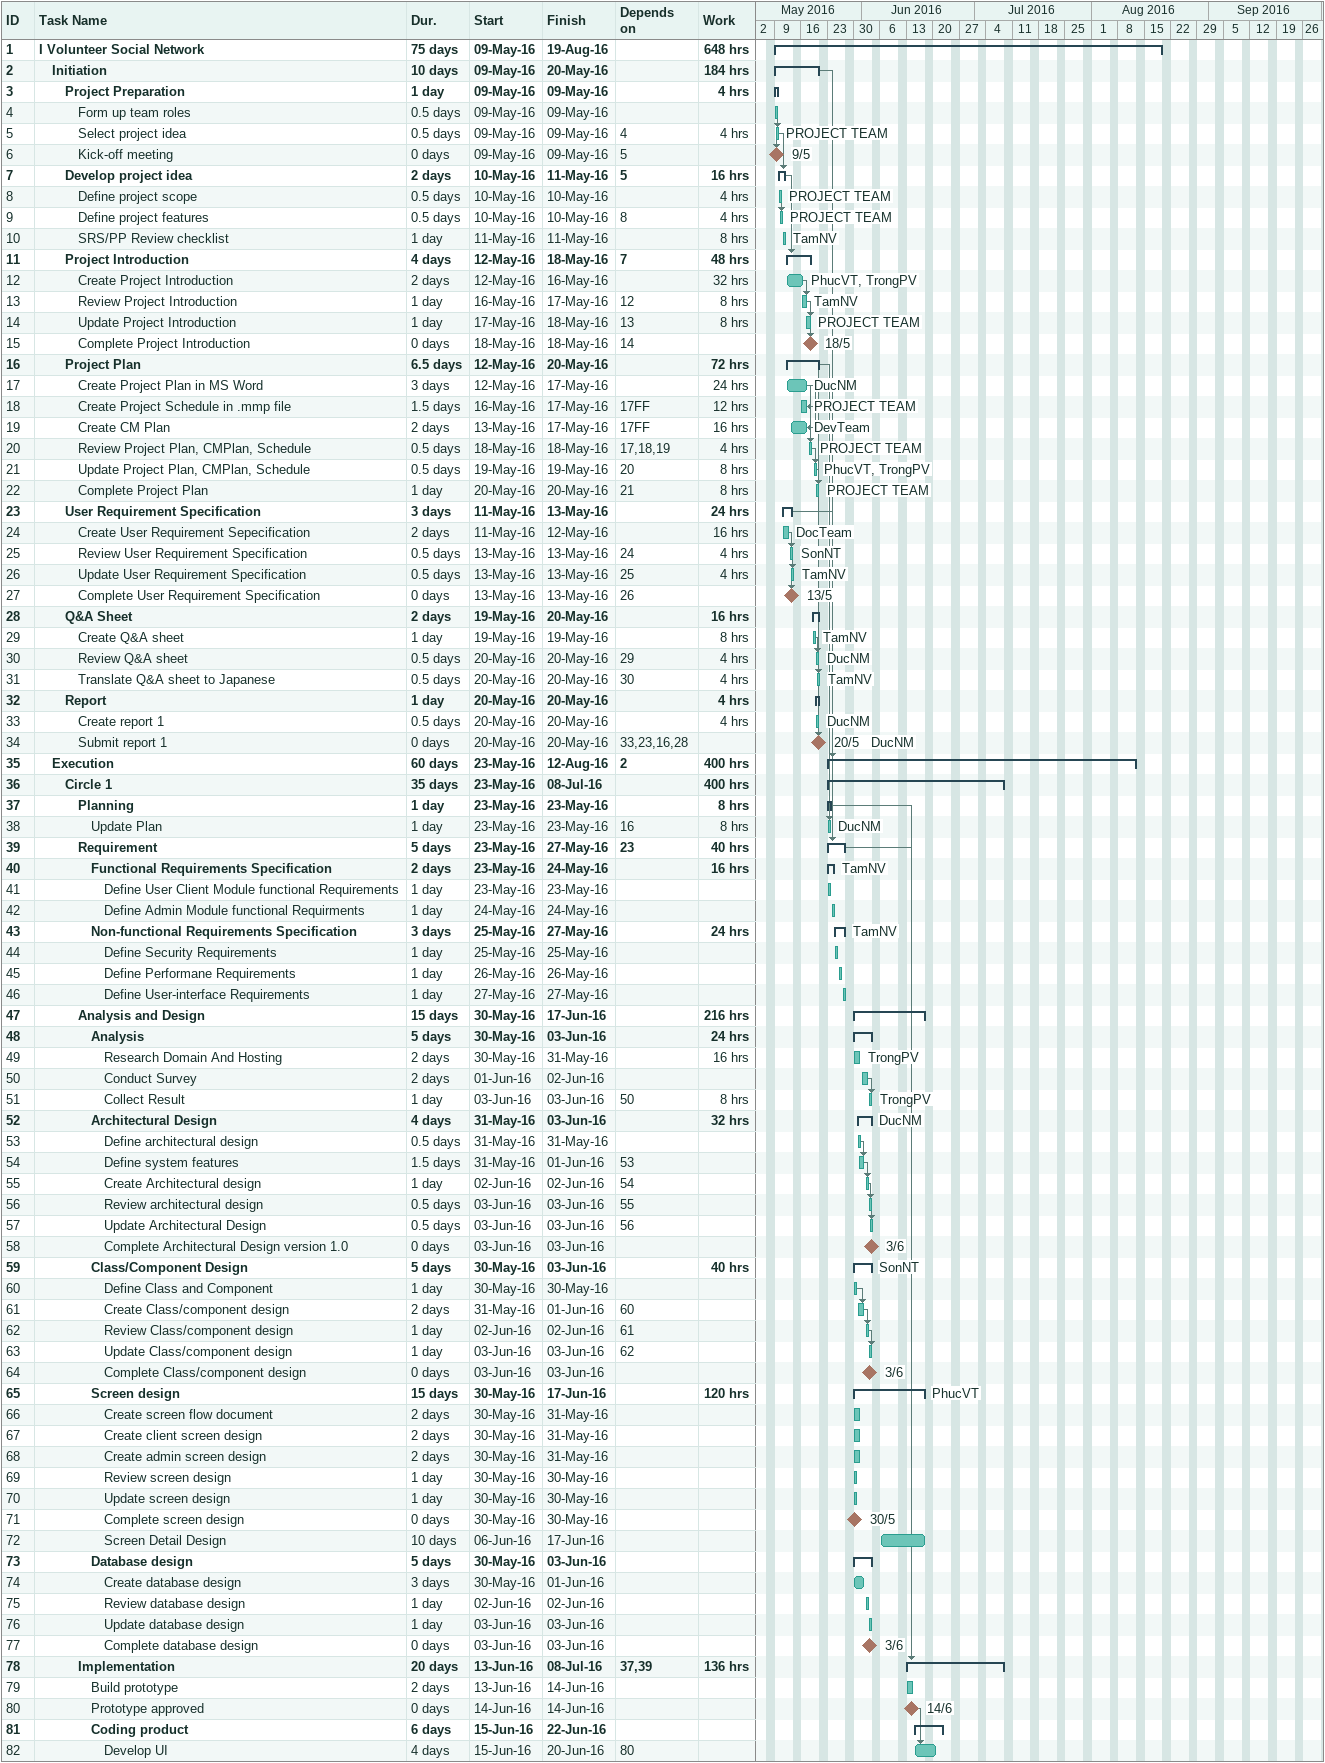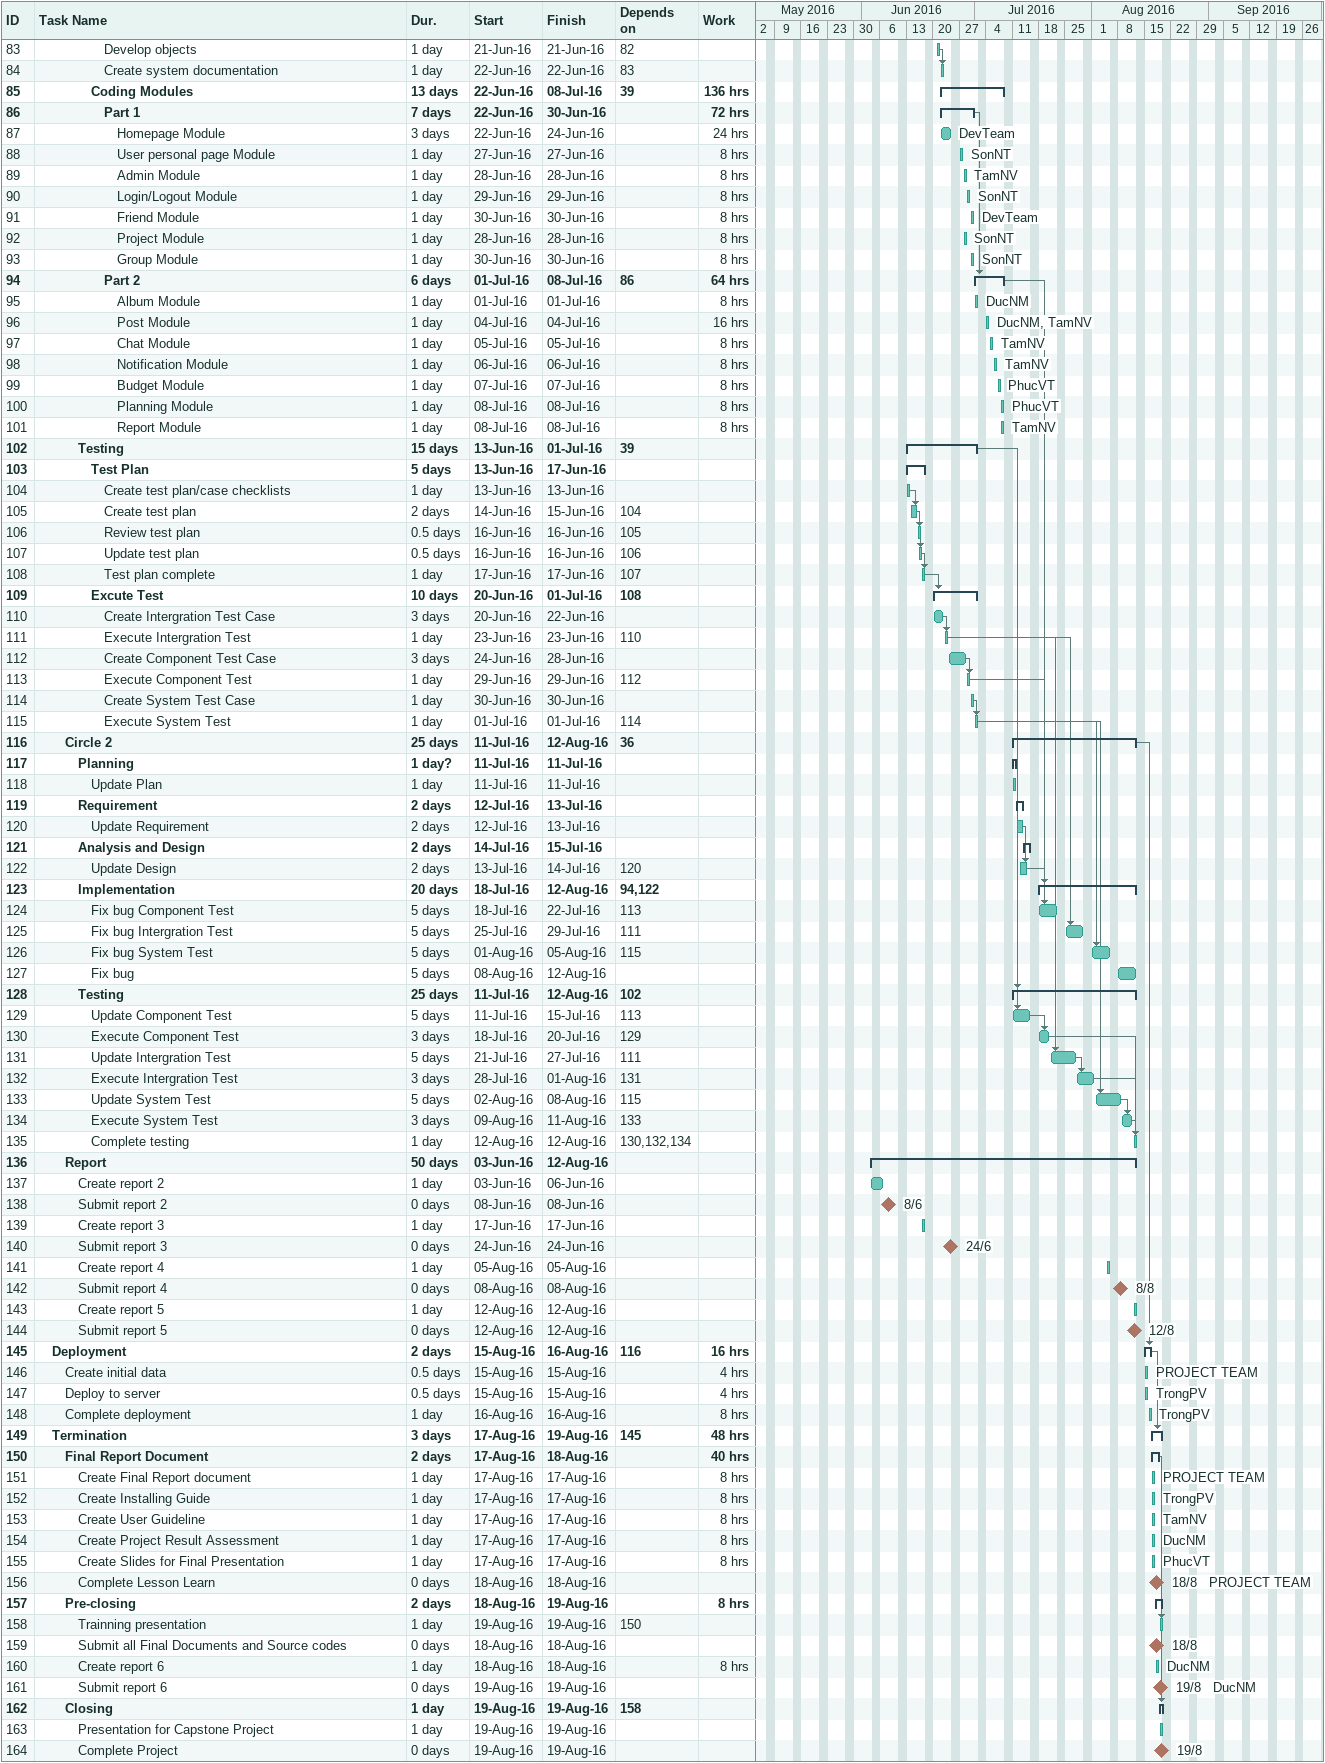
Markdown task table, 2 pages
| ID | Level | Task | Duration | Start | Finish | Predecessors | Resources | Work (h) |
|---|---|---|---|---|---|---|---|---|
| 1 | 1 | **I Volunteer Social Network** | 75d | 2016-05-09 | 2016-08-19 |  |  | 648 |
| 2 | 2 | **Initiation** | 10d | 2016-05-09 | 2016-05-20 |  |  | 184 |
| 3 | 3 | **Project Preparation** | 1d | 2016-05-09 | 2016-05-09 |  |  | 4 |
| 4 | 4 | Form up team roles | 0.5d | 2016-05-09 | 2016-05-09 |  |  |  |
| 5 | 4 | Select project idea | 0.5d | 2016-05-09 | 2016-05-09 | 4 | PROJECT TEAM | 4 |
| 6 | 4 | Kick-off meeting | 0d | 2016-05-09 | 2016-05-09 | 5 |  |  |
| 7 | 3 | **Develop project idea** | 2d | 2016-05-10 | 2016-05-11 | 5 |  | 16 |
| 8 | 4 | Define project scope | 0.5d | 2016-05-10 | 2016-05-10 |  | PROJECT TEAM | 4 |
| 9 | 4 | Define project features | 0.5d | 2016-05-10 | 2016-05-10 | 8 | PROJECT TEAM | 4 |
| 10 | 4 | SRS/PP Review checklist | 1d | 2016-05-11 | 2016-05-11 |  | TamNV | 8 |
| 11 | 3 | **Project Introduction** | 4d | 2016-05-12 | 2016-05-18 | 7 |  | 48 |
| 12 | 4 | Create Project Introduction | 2d | 2016-05-12 | 2016-05-16 |  | PhucVT, TrongPV | 32 |
| 13 | 4 | Review Project Introduction | 1d | 2016-05-16 | 2016-05-17 | 12 | TamNV | 8 |
| 14 | 4 | Update Project Introduction | 1d | 2016-05-17 | 2016-05-18 | 13 | PROJECT TEAM | 8 |
| 15 | 4 | Complete Project Introduction | 0d | 2016-05-18 | 2016-05-18 | 14 |  |  |
| 16 | 3 | **Project Plan** | 6.5d | 2016-05-12 | 2016-05-20 |  |  | 72 |
| 17 | 4 | Create Project Plan in MS Word | 3d | 2016-05-12 | 2016-05-17 |  | DucNM | 24 |
| 18 | 4 | Create Project Schedule in .mmp file | 1.5d | 2016-05-16 | 2016-05-17 | 17FF | PROJECT TEAM | 12 |
| 19 | 4 | Create CM Plan | 2d | 2016-05-13 | 2016-05-17 | 17FF | DevTeam | 16 |
| 20 | 4 | Review Project Plan, CMPlan, Schedule | 0.5d | 2016-05-18 | 2016-05-18 | 17, 18, 19 | PROJECT TEAM | 4 |
| 21 | 4 | Update Project Plan, CMPlan, Schedule | 0.5d | 2016-05-19 | 2016-05-19 | 20 | PhucVT, TrongPV | 8 |
| 22 | 4 | Complete Project Plan | 1d | 2016-05-20 | 2016-05-20 | 21 | PROJECT TEAM | 8 |
| 23 | 3 | **User Requirement Specification** | 3d | 2016-05-11 | 2016-05-13 |  |  | 24 |
| 24 | 4 | Create User Requirement Sepecification | 2d | 2016-05-11 | 2016-05-12 |  | DocTeam | 16 |
| 25 | 4 | Review User Requirement Specification | 0.5d | 2016-05-13 | 2016-05-13 | 24 | SonNT | 4 |
| 26 | 4 | Update User Requirement Specification | 0.5d | 2016-05-13 | 2016-05-13 | 25 | TamNV | 4 |
| 27 | 4 | Complete User Requirement Specification | 0d | 2016-05-13 | 2016-05-13 | 26 |  |  |
| 28 | 3 | **Q&A Sheet** | 2d | 2016-05-19 | 2016-05-20 |  |  | 16 |
| 29 | 4 | Create Q&A sheet | 1d | 2016-05-19 | 2016-05-19 |  | TamNV | 8 |
| 30 | 4 | Review Q&A sheet | 0.5d | 2016-05-20 | 2016-05-20 | 29 | DucNM | 4 |
| 31 | 4 | Translate Q&A sheet to Japanese | 0.5d | 2016-05-20 | 2016-05-20 | 30 | TamNV | 4 |
| 32 | 3 | **Report** | 1d | 2016-05-20 | 2016-05-20 |  |  | 4 |
| 33 | 4 | Create report 1 | 0.5d | 2016-05-20 | 2016-05-20 |  | DucNM | 4 |
| 34 | 4 | Submit report 1 | 0d | 2016-05-20 | 2016-05-20 | 33, 23, 16, 28 | DucNM |  |
| 35 | 2 | **Execution** | 60d | 2016-05-23 | 2016-08-12 | 2 |  | 400 |
| 36 | 3 | **Circle 1** | 35d | 2016-05-23 | 2016-07-08 |  |  | 400 |
| 37 | 4 | **Planning** | 1d | 2016-05-23 | 2016-05-23 |  |  | 8 |
| 38 | 5 | Update Plan | 1d | 2016-05-23 | 2016-05-23 | 16 | DucNM | 8 |
| 39 | 4 | **Requirement** | 5d | 2016-05-23 | 2016-05-27 | 23 |  | 40 |
| 40 | 5 | **Functional Requirements Specification** | 2d | 2016-05-23 | 2016-05-24 |  | TamNV | 16 |
| 41 | 6 | Define User Client Module functional Requirements | 1d | 2016-05-23 | 2016-05-23 |  |  |  |
| 42 | 6 | Define Admin Module functional Requirments | 1d | 2016-05-24 | 2016-05-24 |  |  |  |
| 43 | 5 | **Non-functional Requirements Specification** | 3d | 2016-05-25 | 2016-05-27 |  | TamNV | 24 |
| 44 | 6 | Define Security Requirements | 1d | 2016-05-25 | 2016-05-25 |  |  |  |
| 45 | 6 | Define Performane Requirements | 1d | 2016-05-26 | 2016-05-26 |  |  |  |
| 46 | 6 | Define User-interface Requirements | 1d | 2016-05-27 | 2016-05-27 |  |  |  |
| 47 | 4 | **Analysis and Design** | 15d | 2016-05-30 | 2016-06-17 |  |  | 216 |
| 48 | 5 | **Analysis** | 5d | 2016-05-30 | 2016-06-03 |  |  | 24 |
| 49 | 6 | Research Domain And Hosting | 2d | 2016-05-30 | 2016-05-31 |  | TrongPV | 16 |
| 50 | 6 | Conduct Survey | 2d | 2016-06-01 | 2016-06-02 |  |  |  |
| 51 | 6 | Collect Result | 1d | 2016-06-03 | 2016-06-03 | 50 | TrongPV | 8 |
| 52 | 5 | **Architectural Design** | 4d | 2016-05-31 | 2016-06-03 |  | DucNM | 32 |
| 53 | 6 | Define architectural design | 0.5d | 2016-05-31 | 2016-05-31 |  |  |  |
| 54 | 6 | Define system features | 1.5d | 2016-05-31 | 2016-06-01 | 53 |  |  |
| 55 | 6 | Create Architectural design | 1d | 2016-06-02 | 2016-06-02 | 54 |  |  |
| 56 | 6 | Review architectural design | 0.5d | 2016-06-03 | 2016-06-03 | 55 |  |  |
| 57 | 6 | Update Architectural Design | 0.5d | 2016-06-03 | 2016-06-03 | 56 |  |  |
| 58 | 6 | Complete Architectural Design version 1.0 | 0d | 2016-06-03 | 2016-06-03 |  |  |  |
| 59 | 5 | **Class/Component Design** | 5d | 2016-05-30 | 2016-06-03 |  | SonNT | 40 |
| 60 | 6 | Define Class and Component | 1d | 2016-05-30 | 2016-05-30 |  |  |  |
| 61 | 6 | Create Class/component design | 2d | 2016-05-31 | 2016-06-01 | 60 |  |  |
| 62 | 6 | Review Class/component design | 1d | 2016-06-02 | 2016-06-02 | 61 |  |  |
| 63 | 6 | Update Class/component design | 1d | 2016-06-03 | 2016-06-03 | 62 |  |  |
| 64 | 6 | Complete Class/component design | 0d | 2016-06-03 | 2016-06-03 |  |  |  |
| 65 | 5 | **Screen design** | 15d | 2016-05-30 | 2016-06-17 |  | PhucVT | 120 |
| 66 | 6 | Create screen flow document | 2d | 2016-05-30 | 2016-05-31 |  |  |  |
| 67 | 6 | Create client screen design | 2d | 2016-05-30 | 2016-05-31 |  |  |  |
| 68 | 6 | Create admin screen design | 2d | 2016-05-30 | 2016-05-31 |  |  |  |
| 69 | 6 | Review screen design | 1d | 2016-05-30 | 2016-05-30 |  |  |  |
| 70 | 6 | Update screen design | 1d | 2016-05-30 | 2016-05-30 |  |  |  |
| 71 | 6 | Complete screen design | 0d | 2016-05-30 | 2016-05-30 |  |  |  |
| 72 | 6 | Screen Detail Design | 10d | 2016-06-06 | 2016-06-17 |  |  |  |
| 73 | 5 | **Database design** | 5d | 2016-05-30 | 2016-06-03 |  |  |  |
| 74 | 6 | Create database design | 3d | 2016-05-30 | 2016-06-01 |  |  |  |
| 75 | 6 | Review database design | 1d | 2016-06-02 | 2016-06-02 |  |  |  |
| 76 | 6 | Update database design | 1d | 2016-06-03 | 2016-06-03 |  |  |  |
| 77 | 6 | Complete database design | 0d | 2016-06-03 | 2016-06-03 |  |  |  |
| 78 | 4 | **Implementation** | 20d | 2016-06-13 | 2016-07-08 | 37, 39 |  | 136 |
| 79 | 5 | Build prototype | 2d | 2016-06-13 | 2016-06-14 |  |  |  |
| 80 | 5 | Prototype approved | 0d | 2016-06-14 | 2016-06-14 |  |  |  |
| 81 | 5 | **Coding product** | 6d | 2016-06-15 | 2016-06-22 |  |  |  |
| 82 | 6 | Develop UI | 4d | 2016-06-15 | 2016-06-20 | 80 |  |  |
| 83 | 6 | Develop objects | 1d | 2016-06-21 | 2016-06-21 | 82 |  |  |
| 84 | 6 | Create system documentation | 1d | 2016-06-22 | 2016-06-22 | 83 |  |  |
| 85 | 5 | **Coding Modules** | 13d | 2016-06-22 | 2016-07-08 | 39 |  | 136 |
| 86 | 6 | **Part 1** | 7d | 2016-06-22 | 2016-06-30 |  |  | 72 |
| 87 | 7 | Homepage Module | 3d | 2016-06-22 | 2016-06-24 |  | DevTeam | 24 |
| 88 | 7 | User personal page Module | 1d | 2016-06-27 | 2016-06-27 |  | SonNT | 8 |
| 89 | 7 | Admin Module | 1d | 2016-06-28 | 2016-06-28 |  | TamNV | 8 |
| 90 | 7 | Login/Logout Module | 1d | 2016-06-29 | 2016-06-29 |  | SonNT | 8 |
| 91 | 7 | Friend Module | 1d | 2016-06-30 | 2016-06-30 |  | DevTeam | 8 |
| 92 | 7 | Project Module | 1d | 2016-06-28 | 2016-06-28 |  | SonNT | 8 |
| 93 | 7 | Group Module | 1d | 2016-06-30 | 2016-06-30 |  | SonNT | 8 |
| 94 | 6 | **Part 2** | 6d | 2016-07-01 | 2016-07-08 | 86 |  | 64 |
| 95 | 7 | Album Module | 1d | 2016-07-01 | 2016-07-01 |  | DucNM | 8 |
| 96 | 7 | Post Module | 1d | 2016-07-04 | 2016-07-04 |  | DucNM, TamNV | 16 |
| 97 | 7 | Chat Module | 1d | 2016-07-05 | 2016-07-05 |  | TamNV | 8 |
| 98 | 7 | Notification Module | 1d | 2016-07-06 | 2016-07-06 |  | TamNV | 8 |
| 99 | 7 | Budget Module | 1d | 2016-07-07 | 2016-07-07 |  | PhucVT | 8 |
| 100 | 7 | Planning Module | 1d | 2016-07-08 | 2016-07-08 |  | PhucVT | 8 |
| 101 | 7 | Report Module | 1d | 2016-07-08 | 2016-07-08 |  | TamNV | 8 |
| 102 | 4 | **Testing** | 15d | 2016-06-13 | 2016-07-01 | 39 |  |  |
| 103 | 5 | **Test Plan** | 5d | 2016-06-13 | 2016-06-17 |  |  |  |
| 104 | 6 | Create test plan/case checklists | 1d | 2016-06-13 | 2016-06-13 |  |  |  |
| 105 | 6 | Create test plan | 2d | 2016-06-14 | 2016-06-15 | 104 |  |  |
| 106 | 6 | Review test plan | 0.5d | 2016-06-16 | 2016-06-16 | 105 |  |  |
| 107 | 6 | Update test plan | 0.5d | 2016-06-16 | 2016-06-16 | 106 |  |  |
| 108 | 6 | Test plan complete | 1d | 2016-06-17 | 2016-06-17 | 107 |  |  |
| 109 | 5 | **Excute Test** | 10d | 2016-06-20 | 2016-07-01 | 108 |  |  |
| 110 | 6 | Create Intergration Test Case | 3d | 2016-06-20 | 2016-06-22 |  |  |  |
| 111 | 6 | Execute Intergration Test | 1d | 2016-06-23 | 2016-06-23 | 110 |  |  |
| 112 | 6 | Create Component Test Case | 3d | 2016-06-24 | 2016-06-28 |  |  |  |
| 113 | 6 | Execute Component Test | 1d | 2016-06-29 | 2016-06-29 | 112 |  |  |
| 114 | 6 | Create System Test Case | 1d | 2016-06-30 | 2016-06-30 |  |  |  |
| 115 | 6 | Execute System Test | 1d | 2016-07-01 | 2016-07-01 | 114 |  |  |
| 116 | 3 | **Circle 2** | 25d | 2016-07-11 | 2016-08-12 | 36 |  |  |
| 117 | 4 | **Planning** | 1d? | 2016-07-11 | 2016-07-11 |  |  |  |
| 118 | 5 | Update Plan | 1d | 2016-07-11 | 2016-07-11 |  |  |  |
| 119 | 4 | **Requirement** | 2d | 2016-07-12 | 2016-07-13 |  |  |  |
| 120 | 5 | Update Requirement | 2d | 2016-07-12 | 2016-07-13 |  |  |  |
| 121 | 4 | **Analysis and Design** | 2d | 2016-07-14 | 2016-07-15 |  |  |  |
| 122 | 5 | Update Design | 2d | 2016-07-13 | 2016-07-14 | 120 |  |  |
| 123 | 4 | **Implementation** | 20d | 2016-07-18 | 2016-08-12 | 94, 122 |  |  |
| 124 | 5 | Fix bug Component Test | 5d | 2016-07-18 | 2016-07-22 | 113 |  |  |
| 125 | 5 | Fix bug Intergration Test | 5d | 2016-07-25 | 2016-07-29 | 111 |  |  |
| 126 | 5 | Fix bug System Test | 5d | 2016-08-01 | 2016-08-05 | 115 |  |  |
| 127 | 5 | Fix bug | 5d | 2016-08-08 | 2016-08-12 |  |  |  |
| 128 | 4 | **Testing** | 25d | 2016-07-11 | 2016-08-12 | 102 |  |  |
| 129 | 5 | Update Component Test | 5d | 2016-07-11 | 2016-07-15 | 113 |  |  |
| 130 | 5 | Execute Component Test | 3d | 2016-07-18 | 2016-07-20 | 129 |  |  |
| 131 | 5 | Update Intergration Test | 5d | 2016-07-21 | 2016-07-27 | 111 |  |  |
| 132 | 5 | Execute Intergration Test | 3d | 2016-07-28 | 2016-08-01 | 131 |  |  |
| 133 | 5 | Update System Test | 5d | 2016-08-02 | 2016-08-08 | 115 |  |  |
| 134 | 5 | Execute System Test | 3d | 2016-08-09 | 2016-08-11 | 133 |  |  |
| 135 | 5 | Complete testing | 1d | 2016-08-12 | 2016-08-12 | 130, 132, 134 |  |  |
| 136 | 3 | **Report** | 50d | 2016-06-03 | 2016-08-12 |  |  |  |
| 137 | 4 | Create report 2 | 1d | 2016-06-03 | 2016-06-06 |  |  |  |
| 138 | 4 | Submit report 2 | 0d | 2016-06-08 | 2016-06-08 |  |  |  |
| 139 | 4 | Create report 3 | 1d | 2016-06-17 | 2016-06-17 |  |  |  |
| 140 | 4 | Submit report 3 | 0d | 2016-06-24 | 2016-06-24 |  |  |  |
| 141 | 4 | Create report 4 | 1d | 2016-08-05 | 2016-08-05 |  |  |  |
| 142 | 4 | Submit report 4 | 0d | 2016-08-08 | 2016-08-08 |  |  |  |
| 143 | 4 | Create report 5 | 1d | 2016-08-12 | 2016-08-12 |  |  |  |
| 144 | 4 | Submit report 5 | 0d | 2016-08-12 | 2016-08-12 |  |  |  |
| 145 | 2 | **Deployment** | 2d | 2016-08-15 | 2016-08-16 | 116 |  | 16 |
| 146 | 3 | Create initial data | 0.5d | 2016-08-15 | 2016-08-15 |  | PROJECT TEAM | 4 |
| 147 | 3 | Deploy to server | 0.5d | 2016-08-15 | 2016-08-15 |  | TrongPV | 4 |
| 148 | 3 | Complete deployment | 1d | 2016-08-16 | 2016-08-16 |  | TrongPV | 8 |
| 149 | 2 | **Termination** | 3d | 2016-08-17 | 2016-08-19 | 145 |  | 48 |
| 150 | 3 | **Final Report Document** | 2d | 2016-08-17 | 2016-08-18 |  |  | 40 |
| 151 | 4 | Create Final Report document | 1d | 2016-08-17 | 2016-08-17 |  | PROJECT TEAM | 8 |
| 152 | 4 | Create Installing Guide | 1d | 2016-08-17 | 2016-08-17 |  | TrongPV | 8 |
| 153 | 4 | Create User Guideline | 1d | 2016-08-17 | 2016-08-17 |  | TamNV | 8 |
| 154 | 4 | Create Project Result Assessment | 1d | 2016-08-17 | 2016-08-17 |  | DucNM | 8 |
| 155 | 4 | Create Slides for Final Presentation | 1d | 2016-08-17 | 2016-08-17 |  | PhucVT | 8 |
| 156 | 4 | Complete Lesson Learn | 0d | 2016-08-18 | 2016-08-18 |  | PROJECT TEAM |  |
| 157 | 3 | **Pre-closing** | 2d | 2016-08-18 | 2016-08-19 |  |  | 8 |
| 158 | 4 | Trainning presentation | 1d | 2016-08-19 | 2016-08-19 | 150 |  |  |
| 159 | 4 | Submit all Final Documents and Source codes | 0d | 2016-08-18 | 2016-08-18 |  |  |  |
| 160 | 4 | Create report 6 | 1d | 2016-08-18 | 2016-08-18 |  | DucNM | 8 |
| 161 | 4 | Submit report 6 | 0d | 2016-08-19 | 2016-08-19 |  | DucNM |  |
| 162 | 3 | **Closing** | 1d | 2016-08-19 | 2016-08-19 | 158 |  |  |
| 163 | 4 | Presentation for Capstone Project | 1d | 2016-08-19 | 2016-08-19 |  |  |  |
| 164 | 4 | Complete Project | 0d | 2016-08-19 | 2016-08-19 |  |  |  |
